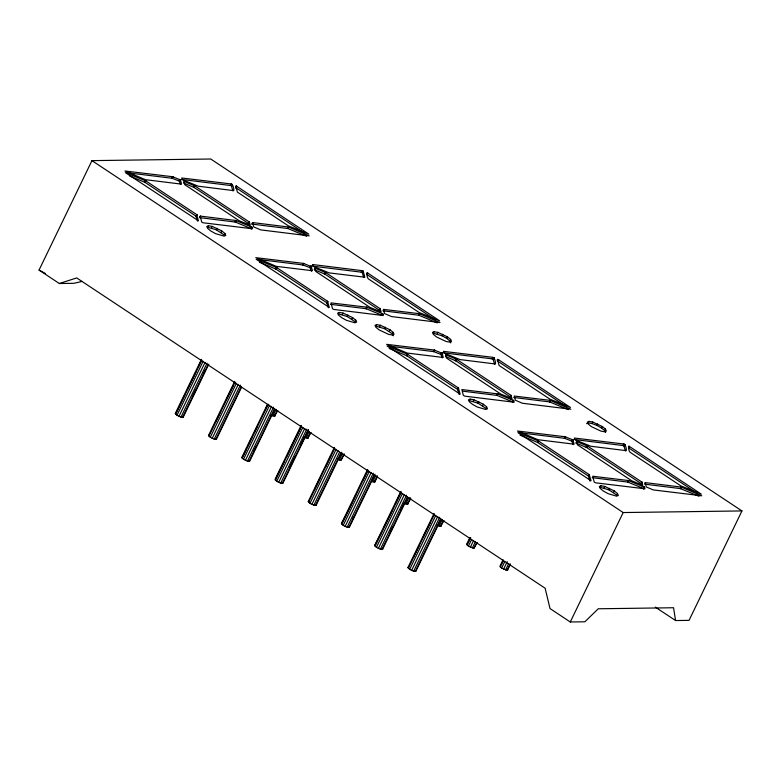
<?xml version="1.0" encoding="UTF-8"?>
<svg xmlns="http://www.w3.org/2000/svg" width="781" height="781" viewBox="0 0 781 781"><rect width="100%" height="100%" fill="white"/><g stroke="black" fill="none" stroke-linecap="round" stroke-linejoin="round"><path stroke-width="1.17" d="M312.625 264.564L313.62 266.575L329.172 272.901L364.815 277.206L363.302 271.388L361.945 270.626L312.81 264.554L311.853 266.184M82.083 281.424L73.931 283.308L59.327 283.513L39.05 270.07L91.953 160.632L210.724 159.012L741.95 510.93L689.047 620.368L675.575 620.544L655.288 607.11M129.666 176.008L144.739 182.246L145.471 180.723L145.998 180.997L196.666 214.57L198.472 220.808L125.37 172.63L145.471 180.723M197.476 221.082L195.933 216.093L145.012 182.373L145.744 180.85M145.266 182.52L145.998 180.997M126.795 172.669L171.869 178.244L172.601 176.721L180.46 179.903L181.563 184.14L145.442 179.689L124.94 170.98L172.601 176.721M171.869 178.244L172.796 176.76M172.064 178.283L173.031 176.838M172.298 178.361L178.898 180.938L179.63 179.415M180.606 184.57L179.22 181.085L179.962 179.562M179.513 181.26L180.255 179.737M179.728 181.426L180.46 179.903M179.825 181.573L180.557 180.05M184.492 181.592L183.779 181.543L184.863 184.746L239.269 220.789L250.33 225.27L249.276 221.989L194.859 185.946L184.492 181.592L183.76 183.115L194.127 187.469L248.534 223.512L249.373 225.758M193.6 187.196L194.342 185.663M193.873 187.323L194.615 185.8M194.127 187.469L194.859 185.946M195.933 216.093L196.666 214.57M196.168 216.269L196.9 214.746M196.265 216.425L197.007 214.902M199.438 217.733L200.405 216.112L235.823 220.496L251.56 226.968L252.458 228.765L203.05 222.78L201.693 222.029L200.17 216.21M199.663 217.635L200.405 216.112M208.439 225.748L207.707 227.271L216.337 229.809L224.186 235.013L224.928 233.49L221.726 230.873L212.207 226.412L208.439 225.748L206.78 226.48L207.668 228.413L210.86 231.02L215.517 233.617L224.147 236.145L225.807 235.413L224.928 233.49M181.231 179.405L230.356 185.478C232.24 180.821 234.378 189.695 233.744 190.623L198.325 186.22L182.774 179.894L181.739 177.98L231.098 183.955M230.356 185.478L231.401 184.023M230.659 185.546L231.752 184.17M232.933 190.886L231.352 185.878L232.094 184.355M231.606 186.073L232.338 184.55M211.475 227.935L212.207 226.412M231.713 186.229L232.455 184.706M236.223 186.034L235.667 186.054L237.473 192.165L288.394 225.885L308.768 234.105L236.916 186.376C236.038 185.331 234.847 187.811 236.174 187.899L304.668 233.265M235.842 187.713L236.584 186.181M236.174 187.899L236.916 186.376M216.337 229.809L217.069 228.286M220.994 232.396L221.726 230.873M200.844 217.782L235.091 222.019L235.823 220.496M235.091 222.019L236.057 220.545M235.315 222.068L236.321 220.632M248.534 223.512L249.276 221.989M248.768 223.698L249.51 222.175M248.875 223.844L249.617 222.321M251.843 224.118L252.761 222.585L288.472 226.998L309.178 235.862L260.688 229.887L253.727 226.9L252.536 222.683M252.029 224.108L252.761 222.585M235.579 222.165L250.516 228.345L251.248 226.822M252.117 227.427C251.726 229.907 250.086 228.491 251.56 226.968M251.091 228.657L251.833 227.134M251.287 228.823L252.029 227.3M208.83 364.18L183.232 417.142L180.967 417.171L177.004 415.307L175.305 413.413L201.43 359.377M176.516 412.026L184.882 394.737M187.489 389.329L195.855 372.039M198.462 366.64L201.078 361.232M175.676 414.223L201.791 360.187M177.004 415.307L203.128 361.271M178.947 416.39L205.071 362.355M180.967 417.171L207.092 363.136M192.272 396.875L195.924 389.319M203.236 374.187L205.325 369.862M182.539 417.445L208.136 364.483M253.22 224.254L287.74 228.521L288.472 226.998M287.74 228.521L288.697 227.046M287.964 228.579L288.97 227.144M259.429 262.24L275.576 268.928L276.318 267.405L276.845 267.678L327.512 301.241L329.318 307.489L256.217 259.302L276.318 267.405M328.323 307.753L326.77 302.764L275.859 269.055L276.591 267.532M276.103 269.201L276.845 267.678M241.544 387.278L216.464 439.156L214.209 439.186L210.245 437.321L208.537 435.427L234.661 381.392M215.497 422.16L220.73 411.353M226.47 399.462L233.265 385.414M208.908 436.237L235.032 382.202M210.245 437.321L236.36 383.286M212.178 438.405L238.303 384.369M214.209 439.186L240.323 385.15M215.771 439.459L241.378 386.507M257.632 259.351L302.706 264.925L303.448 263.402L311.307 266.585L312.449 270.724L276.289 266.36L255.787 257.662L303.448 263.402M302.706 264.925L303.643 263.441M302.911 264.964L303.877 263.519M303.145 265.042L309.745 267.61L310.477 266.087M311.453 271.251L310.067 267.766L310.799 266.233M310.36 267.932L311.092 266.409M310.574 268.108L311.307 266.585M310.662 268.254L311.404 266.721M312.078 266.077L312.81 264.554M314.958 268.147L315.709 271.427L370.116 307.47L381.138 311.961L380.122 308.671L325.706 272.628L314.958 268.147L314.216 269.67L324.974 274.151L379.381 310.194L380.22 312.439M314.606 269.796L315.339 268.274M324.447 273.867L325.179 272.344M324.72 274.004L325.452 272.471M324.974 274.151L325.706 272.628M274.775 409.293L249.705 461.171L247.44 461.2L243.477 459.335L241.778 457.451L267.375 404.49M242.989 456.065L246.65 448.499M247.694 446.332L251.872 437.692M254.479 432.284L257.095 426.885M265.452 409.586L267.541 405.271M242.139 458.252L268.264 404.216M243.477 459.335L269.601 405.3M245.41 460.419L271.534 406.384M247.44 461.2L273.565 407.165M254.04 450.637L256.129 446.312M249.012 461.473L274.609 408.522M326.77 302.764L327.512 301.241M327.005 302.95L327.747 301.427M327.112 303.106L327.854 301.583M270.919 415.131L272.94 415.912L276.084 409.42M272.94 415.912L274.512 416.185L277.128 410.777M274.512 416.185L277.821 410.474M339.286 312.429L338.554 313.952L347.184 316.49L355.033 321.684L355.765 320.161L352.573 317.555L343.054 313.083L339.286 312.429L337.626 313.161L338.505 315.094L341.707 317.701L346.364 320.288L354.994 322.826L356.653 322.094L355.765 320.161M313.269 266.223L361.203 272.149L361.945 270.626M361.203 272.149L362.247 270.704M361.505 272.227L362.599 270.851M363.77 277.567L362.199 272.559L362.94 271.036M362.452 272.754L363.185 271.232M342.322 314.606L343.054 313.083M362.56 272.911L363.302 271.388M367.421 272.862L439.615 320.786L419.231 312.556L368.32 278.846C366.299 276.972 366.865 269.211 367.021 274.58L435.515 319.946M367.021 274.58L367.753 273.057M347.184 316.49L347.916 314.968M351.831 319.078L352.573 317.555M301.134 425.43L275.01 479.466L276.708 481.36L280.672 483.214L282.937 483.185L308.534 430.233M275.703 479.153L284.059 461.864M286.676 456.465L295.033 439.176M296.077 437.009L301.3 426.201M275.381 480.266L301.495 426.231M276.708 481.36L302.833 427.324M278.651 482.433L304.766 428.398M280.672 483.214L306.796 429.179M330.509 304.317L365.938 308.69L366.67 307.167L382.397 313.64L383.266 315.534L333.887 309.461L332.53 308.71L331.017 302.891L366.67 307.167M365.938 308.69L366.894 307.216M366.162 308.749L367.168 307.314M289.878 467.253L295.111 456.446M300.851 444.555L304.512 436.989M282.244 483.488L308.368 429.452M304.151 437.145L306.181 437.926L309.315 431.444M306.181 437.926L307.753 438.2L310.36 432.801M307.753 438.2L311.053 432.489M379.381 310.194L380.122 308.671M379.615 310.379L380.357 308.856M379.722 310.526L380.454 309.003M376.676 324.623L375.017 325.355L375.895 327.288L379.097 329.894L388.606 334.366L392.374 335.02L394.044 334.288L393.155 332.364L389.953 329.748L380.445 325.286L376.676 324.623L375.934 326.146L384.564 328.684L392.423 333.887L393.302 335.81M366.426 308.837L381.353 315.026L382.094 313.493M382.963 314.108C382.573 316.578 380.933 315.173 382.397 313.64M381.938 315.339L382.67 313.816M382.134 315.495L382.866 313.972M379.703 326.809L380.445 325.286M384.564 328.684L385.306 327.161M389.221 331.271L389.953 329.748M341.775 452.248L316.168 505.2L313.903 505.229L309.94 503.374L308.241 501.48L334.366 447.445M314.684 489.287L319.907 478.48M325.657 466.589L330.88 455.782M308.612 502.281L334.737 448.245M309.94 503.374L336.064 449.339M392.423 333.887L393.155 332.364M311.883 504.448L338.007 450.412M313.903 505.229L339.51 452.277M315.475 505.512L341.082 452.55M337.382 459.16L339.413 459.941L342.547 453.458M339.413 459.941L340.985 460.214L344.118 453.732M344.284 454.503L340.985 460.214M382.866 310.789L418.587 315.202L419.319 313.679L440.025 322.543L391.525 316.569L384.574 313.571L383.383 309.364L419.319 313.679M418.587 315.202L419.543 313.728M418.811 315.251L419.807 313.825M389.202 348.472L406.423 355.609L407.165 354.076L407.682 354.359L458.349 387.923L460.165 394.161L387.054 345.983L407.165 354.076M459.169 394.434L457.617 389.446L406.696 355.736L407.438 354.213M406.95 355.882L407.682 354.359M434.158 331.73L432.489 332.462L433.377 334.395L436.579 337.001L446.088 341.473L449.856 342.127L451.525 341.395L450.637 339.462L447.435 336.855L437.926 332.394L434.158 331.73L433.416 333.253L442.046 335.791L446.703 338.378L449.895 340.994L450.783 342.918M375.007 474.262L349.41 527.214L347.145 527.253L343.181 525.388L341.473 523.495L367.597 469.459M345.827 515.626L341.473 523.495M346.871 513.468L355.755 495.095M363.067 479.964L367.246 471.314M341.844 524.305L367.968 470.269M343.181 525.388L369.296 471.353M437.184 333.917L437.926 332.394M345.114 526.472L371.239 472.437M347.145 527.253L373.269 473.218M352.69 518.848L353.734 516.69M388.479 346.032L433.553 351.596L434.295 350.073L442.153 353.266L443.247 357.493L407.135 353.041L386.634 344.343L434.295 350.073M348.716 527.526L374.314 474.565M433.553 351.596L434.49 350.122M433.748 351.645L434.724 350.2M442.046 335.791L442.788 334.268M375.778 475.473L372.644 481.955L374.909 481.926L377.526 476.527M374.216 482.228L377.35 475.746M446.703 338.378L447.435 336.855M433.982 351.723L440.582 354.291L441.324 352.768M442.29 357.932L440.914 354.437L441.646 352.914M441.206 354.613L441.939 353.09M441.411 354.789L442.153 353.266M441.509 354.925L442.251 353.402M449.895 340.994L450.637 339.462M446.185 354.945L445.463 354.906L446.547 358.098L500.963 394.151L512.014 398.632L510.959 395.352L456.553 359.299L446.185 354.945L445.443 356.478L455.811 360.822L510.227 396.875L511.067 399.111M455.284 360.549L456.026 359.026M455.567 360.676L456.299 359.153M455.811 360.822L456.553 359.299M407.721 497.36L382.641 549.238L380.376 549.268L376.413 547.403L374.714 545.509L400.829 491.474M381.675 532.242L374.714 545.509M384.281 526.833L392.648 509.544M395.254 504.135L401.004 492.255M375.075 546.319L401.2 492.284M376.413 547.403L402.537 493.367M378.355 548.487L404.47 494.451M380.376 549.268L406.501 495.232M457.617 389.446L458.349 387.923M457.851 389.631L458.584 388.108M457.959 389.778L458.691 388.255M390.11 532.222L392.716 526.814M401.083 509.524L403.689 504.126M381.948 549.541L407.545 496.589M403.855 503.189L405.886 503.97L409.019 497.487M405.886 503.97L407.448 504.253L410.581 497.761M407.448 504.253L410.757 498.542M470.133 399.101L469.391 400.633L478.021 403.162L485.88 408.365L486.612 406.842L483.41 404.236L473.901 399.765L470.133 399.101L468.463 399.843L469.352 401.766L472.554 404.382L477.201 406.969L485.831 409.508L487.5 408.775L486.612 406.842M442.915 352.758L492.05 358.83C493.934 354.174 496.062 363.058 495.427 363.985L460.009 359.582L444.457 353.246L443.432 351.343L492.782 357.308M492.05 358.83L493.084 357.386M492.352 358.909L493.446 357.522M494.617 364.239L493.045 359.24L493.777 357.718M473.159 401.288L473.901 399.765M493.289 359.426L494.031 357.903M493.407 359.592L494.139 358.059M497.917 359.397L497.36 359.406L499.157 365.528L550.078 399.237L570.452 407.467L498.6 359.729C497.731 358.694 496.531 361.173 497.868 361.252L566.352 406.628M497.536 361.066L498.268 359.543M497.868 361.252L498.6 359.729M478.021 403.162L478.763 401.639M482.678 405.759L483.41 404.236M440.953 519.375L415.873 571.253L413.608 571.282L409.644 569.417L407.946 567.533L434.07 513.498M413.862 556.414L419.085 545.607M423.263 536.967L430.058 522.919M408.317 568.334L434.441 514.298M409.644 569.417L435.769 515.382M411.587 570.501L437.711 516.466M462.528 391.135L496.775 395.371L497.517 393.849L513.244 400.321L514.103 402.215L464.734 396.143L463.377 395.381L461.864 389.573L497.517 393.849M496.775 395.371L497.741 393.897M497.009 395.42L498.005 393.995M413.608 571.282L439.732 517.247M415.18 571.555L440.777 518.604M437.087 525.213L439.117 525.994L442.251 519.502M439.117 525.994L440.689 526.267L443.296 520.859M440.689 526.267L443.989 520.556M510.227 396.875L510.959 395.352M510.462 397.051L511.194 395.528M510.569 397.207L511.301 395.684M497.272 395.518L512.199 401.698L512.941 400.175M513.8 400.79C513.42 403.26 511.77 401.844 513.244 400.321M512.785 402.02L513.517 400.487M512.98 402.176L513.713 400.653M477.23 542.57L473.921 548.282L468.385 546.144L466.687 544.25L469.82 537.767M467.897 542.863L469.986 538.548M467.058 545.06L470.709 537.494M468.385 546.144L471.519 539.661M470.328 547.227L473.462 540.745M472.349 548.008L475.483 541.526M473.921 548.282L476.537 542.883M513.713 397.47L549.424 401.883L550.166 400.36L570.872 409.224L522.372 403.25L515.411 400.253L514.22 396.045L550.166 400.36M549.424 401.883L550.39 400.409M549.648 401.932L550.654 400.507M520.039 435.154L537.269 442.28L538.002 440.757L538.529 441.04L589.196 474.604L591.051 480.754L517.901 432.664L538.002 440.757M590.016 481.116L588.464 476.127L537.543 442.417L538.275 440.884M537.797 442.563L538.529 441.04M503.052 559.782L499.918 566.274L501.617 568.158L507.152 570.296L510.462 564.585M502.183 562.72L503.228 560.563M500.289 567.074L503.423 560.592M501.617 568.158L504.751 561.676M519.326 432.703L564.399 438.278L565.132 436.755L573 439.937L574.094 444.174L537.972 439.723L517.471 431.024L565.132 436.755M564.399 438.278L565.337 436.794M564.595 438.317L565.561 436.872M503.56 569.242L507.22 561.676M505.58 570.023L508.724 563.54M507.152 570.296L510.286 563.814M564.829 438.395L571.428 440.972L572.17 439.449M573.137 444.604L571.751 441.119L572.493 439.596M572.043 441.294L572.785 439.771M572.258 441.47L573 439.937M572.356 441.607L573.088 440.084M576.642 441.499L577.393 444.779L631.809 480.823L642.861 485.304L641.806 482.023L587.4 445.98L576.642 441.499L575.909 443.022L586.658 447.503L641.074 483.546L641.904 485.792M576.29 443.149L577.032 441.626M586.59 423.634L588.259 422.902L588.991 421.379L592.759 422.033L602.278 426.504L605.47 429.111L606.359 431.044L604.699 431.776L600.931 431.112L591.412 426.651L588.21 424.034L587.332 422.111L588.991 421.379M588.259 422.902L592.027 423.556L592.759 422.033M586.131 447.23L586.873 445.707M586.404 447.357L587.146 445.834M592.027 423.556L596.889 425.43L597.621 423.907M586.658 447.503L587.4 445.98M605.626 432.567L604.738 430.634L601.536 428.027L602.278 426.504M604.738 430.634L605.47 429.111M588.464 476.127L589.196 474.604M588.698 476.312L589.43 474.789M588.806 476.459L589.538 474.936M600.98 485.782L600.238 487.305L608.868 489.843L616.717 495.047L617.459 493.524L614.256 490.907L604.748 486.446L600.98 485.782L599.31 486.514L600.198 488.447L603.391 491.064L608.048 493.651L616.678 496.189L618.337 495.447L617.459 493.524M574.962 439.586L622.896 445.512C624.78 440.855 626.909 449.729 626.274 450.657L590.856 446.263L575.304 439.928L574.279 438.024L623.628 443.989M622.896 445.512L623.931 444.057M623.199 445.58L624.283 444.204M625.464 450.92L623.892 445.922L624.624 444.389M604.006 487.969L604.748 486.446M624.136 446.107L624.878 444.584M624.253 446.263L624.985 444.74M629.115 446.224L701.299 494.148L680.925 485.919L630.003 452.209C627.983 450.334 628.549 442.573 628.705 447.933L697.199 493.309M628.705 447.933L629.447 446.41M608.868 489.843L609.61 488.32M613.524 492.43L614.256 490.907M592.193 477.669L627.621 482.053L628.363 480.53L644.091 487.002L644.999 488.799L595.581 482.824L594.224 482.062L592.711 476.244L628.363 480.53M627.621 482.053L628.588 480.579M627.846 482.102L628.851 480.676M59.327 283.513L76.714 277.919L545.138 588.23L550 608.555L570.276 621.988L623.179 512.551L741.95 510.93M641.074 483.546L641.806 482.023M641.308 483.732L642.041 482.209M641.406 483.888L642.148 482.355M645.291 482.619L646.258 486.934L653.219 489.921L701.738 495.789L681.237 487.09L645.291 482.619L644.559 484.142L680.495 488.613L699.063 496.286M628.119 482.199L643.046 488.379L643.778 486.856M644.647 487.461C644.257 489.941 642.617 488.525 644.091 487.002M643.622 488.691L644.364 487.168M643.817 488.857L644.559 487.334M680.271 488.564L681.012 487.041M680.495 488.613L681.237 487.09M680.759 488.701L681.501 487.178M175.305 413.413L175.998 413.11M208.537 435.427L209.23 435.124M241.778 457.451L242.471 457.139M308.241 501.48L308.934 501.177M407.946 567.533L408.639 567.221M466.687 544.25L467.38 543.947M570.276 621.988L584.871 621.793L598.246 608.78L673.564 607.745L675.575 620.544M288.228 228.667L306.533 236.252M419.075 315.348L437.38 322.924M549.922 402.03L568.226 409.605M39.05 270.07L45.249 273.418M596.889 425.43L601.536 428.027M91.953 160.632L623.179 512.551M507.474 569.183L507.845 569.993M441.011 525.154L441.382 525.955M407.78 503.14L408.141 503.94M374.538 481.125L374.909 481.926M415.502 570.442L415.873 571.253M382.27 548.428L382.641 549.238M308.075 437.087L308.446 437.897M349.039 526.414L349.41 527.214M274.834 415.072L275.205 415.882M315.797 504.399L316.168 505.2M282.566 482.385L282.937 483.185M216.103 438.346L216.464 439.156M182.861 416.332L183.232 417.142"/></g></svg>
